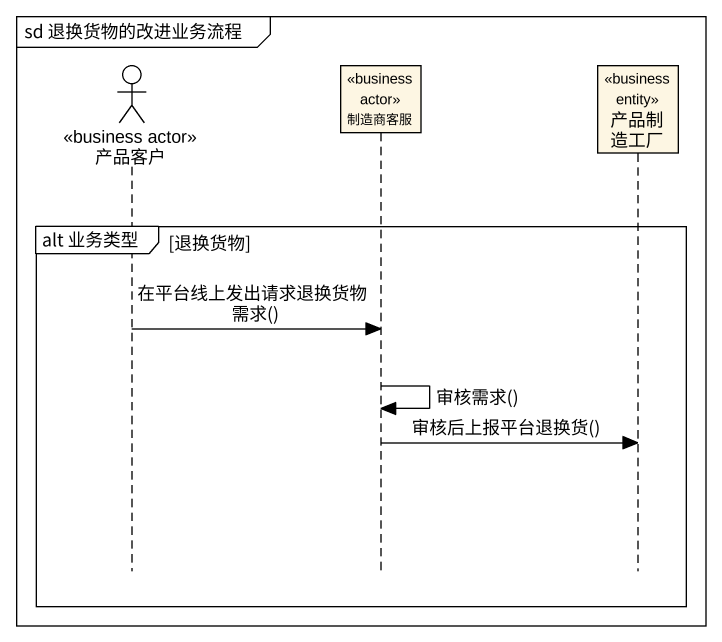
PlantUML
@startuml
mainframe sd 退换货物的改进业务流程
hide footbox
actor 产品客户 <<business actor>>
participant 制造商客服 <<business actor>>
participant 产品制造工厂 <<business entity>>

group alt 业务类型 [退换货物]
  产品客户 -> 制造商客服 : 在平台线上发出请求退换货物需求()
  制造商客服 -> 制造商客服 : 审核需求()
  制造商客服 -> 产品制造工厂 : 审核后上报平台退换货()
end
@enduml
